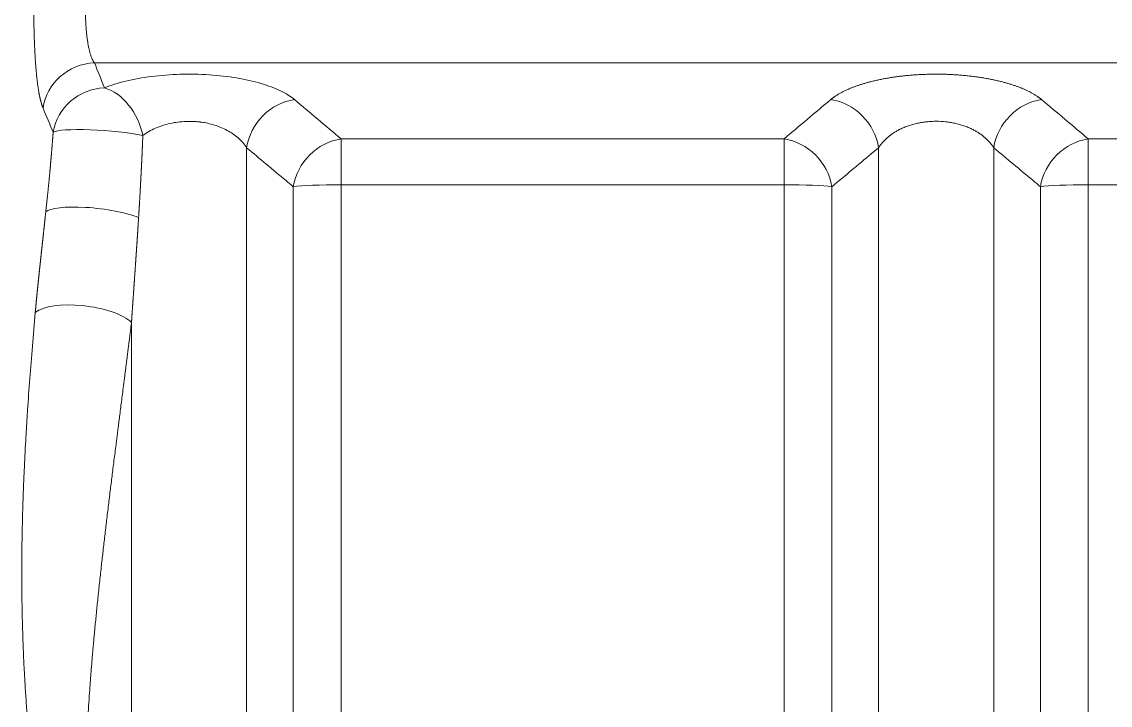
# Model space of a CAD drawing. Header units: millimetres. Extents: x 4664 to 8864, y -38 to 2932.
# Drawn here: x 8226.7 to 8253.87, y 2196.67 to 2213.73 of the extents above; entities that cross this region are included whole.
import ezdxf

# ---------------------------------------------------------------- set-up
doc = ezdxf.new("R2010")
doc.units = ezdxf.units.MM

msp = doc.modelspace()

# ---------------------------------------------------------------- linework, layer by layer
at = {"lineweight": 5}
for p, q in [((8257.907, 2212.708), (8228.514, 2212.708)), ((8234.673, 2189.43), (8234.673, 2210.808)), ((8245.728, 2210.808), (8234.673, 2210.808)), ((8245.728, 2189.43), (8245.728, 2210.808)), ((8253.321, 2157.228), (8253.321, 2210.808)), ((8255.019, 2210.808), (8253.321, 2210.808)), ((8232.313, 2210.588), (8232.313, 2182.059)), ((8248.088, 2210.588), (8248.088, 2182.059)), ((8250.961, 2210.588), (8250.961, 2154.304)), ((8233.478, 2209.614), (8233.478, 2188.803)), ((8234.673, 2209.663), (8245.728, 2209.663)), ((8246.923, 2188.803), (8246.923, 2209.614)), ((8252.127, 2209.614), (8252.127, 2157.639)), ((8253.321, 2209.663), (8255.019, 2209.663)), ((8229.44, 2206.227), (8229.44, 2154.304))]:
    msp.add_line(p, q, dxfattribs=at)
at = {"lineweight": 5, "extrusion": (0, 0, -1)}
for centre, major_axis, ratio, start_param, end_param in [((8228.514, 2211.481), (-1.209, -0.494), 0.930648, 0.494462, 1.934188), ((8193.579, 2194.055), (0, 44.076), 0.874816, 1.133821, 1.149419), ((8228.764, 2210.856), (-1.216, -0.477), 0.931354, 0.497131, 1.920946), ((8228.764, 2210.856), (0.485, -1.212), 0.714518, 3.652384, 4.960449), ((8233.507, 2210.563), (-0.84, -1), 0.87029, 0.960013, 2.374005), ((8246.894, 2210.563), (0.84, -1), 0.87029, 3.909181, 5.323172), ((8252.156, 2210.563), (-0.84, -1), 0.87029, 0.960013, 2.374005), ((8228.764, 2210.856), (1.302, -0.095), 0.121176, 3.317435, 5.530999), ((8234.673, 2209.581), (-0.843, -0.997), 0.871092, 0.962939, 2.371211), ((8245.728, 2209.581), (0.843, -0.997), 0.871092, 3.911974, 5.320246), ((8253.321, 2209.581), (-0.843, -0.997), 0.871092, 0.962939, 2.371211), ((8234.673, 2209.581), (1.306, 0), 0.063029, 3.557424, 4.712389), ((8245.728, 2209.581), (1.306, 0), 0.063029, 4.712389, 5.867354), ((8253.321, 2209.581), (1.306, 0), 0.063029, 3.557424, 4.712389), ((8228.57, 2208.788), (1.298, -0.148), 0.217615, 3.320457, 5.62619), ((8228.245, 2206.171), (1.296, -0.16), 0.35862, 3.471847, 5.83836)]:
    msp.add_ellipse(centre, major_axis=major_axis, ratio=ratio, start_param=start_param, end_param=end_param, dxfattribs=at)
at = {"lineweight": 5}
for points, degree, knots in [([(8227.232, 2216.781), (8227.231, 2216.78), (8227.231, 2216.779), (8227.229, 2216.776), (8227.228, 2216.773), (8227.227, 2216.77), (8227.226, 2216.768), (8227.225, 2216.765), (8227.224, 2216.762), (8227.223, 2216.759), (8227.222, 2216.756), (8227.22, 2216.754), (8227.219, 2216.751), (8227.218, 2216.748), (8227.217, 2216.745), (8227.216, 2216.742), (8227.215, 2216.739), (8227.214, 2216.736), (8227.213, 2216.733), (8227.212, 2216.73), (8227.211, 2216.727), (8227.209, 2216.724), (8227.208, 2216.721), (8227.207, 2216.718), (8227.206, 2216.715), (8227.205, 2216.711), (8227.204, 2216.708), (8227.203, 2216.705), (8227.202, 2216.702), (8227.201, 2216.699), (8227.2, 2216.696), (8227.199, 2216.692), (8227.198, 2216.689), (8227.197, 2216.686), (8227.196, 2216.682), (8227.195, 2216.679), (8227.194, 2216.676), (8227.193, 2216.672), (8227.192, 2216.669), (8227.191, 2216.666), (8227.189, 2216.662), (8227.188, 2216.659), (8227.187, 2216.655), (8227.186, 2216.652), (8227.185, 2216.648), (8227.184, 2216.645), (8227.183, 2216.641), (8227.182, 2216.638), (8227.181, 2216.634), (8227.18, 2216.631), (8227.179, 2216.627), (8227.178, 2216.623), (8227.177, 2216.62), (8227.176, 2216.616), (8227.175, 2216.612), (8227.175, 2216.609), (8227.174, 2216.605), (8227.173, 2216.601), (8227.172, 2216.597), (8227.171, 2216.594), (8227.17, 2216.59), (8227.169, 2216.586), (8227.168, 2216.582), (8227.167, 2216.578), (8227.166, 2216.574), (8227.165, 2216.571), (8227.164, 2216.567), (8227.163, 2216.563), (8227.162, 2216.559), (8227.161, 2216.555), (8227.16, 2216.551), (8227.159, 2216.547), (8227.158, 2216.543), (8227.157, 2216.539), (8227.156, 2216.535), (8227.156, 2216.531), (8227.155, 2216.526), (8227.154, 2216.522), (8227.153, 2216.518), (8227.152, 2216.514), (8227.151, 2216.51), (8227.15, 2216.506), (8227.149, 2216.501), (8227.148, 2216.497), (8227.147, 2216.493), (8227.146, 2216.489), (8227.146, 2216.484), (8227.145, 2216.48), (8227.144, 2216.476), (8227.143, 2216.471), (8227.142, 2216.467), (8227.141, 2216.463), (8227.14, 2216.458), (8227.139, 2216.454), (8227.139, 2216.449), (8227.138, 2216.445), (8227.137, 2216.44), (8227.136, 2216.436), (8227.135, 2216.431), (8227.134, 2216.427), (8227.133, 2216.422), (8227.133, 2216.418), (8227.132, 2216.413), (8227.131, 2216.408), (8227.13, 2216.404), (8227.129, 2216.399), (8227.128, 2216.394), (8227.128, 2216.39), (8227.121, 2216.353), (8227.109, 2216.281), (8227.093, 2216.167), (8227.079, 2216.047), (8227.066, 2215.919), (8227.054, 2215.784), (8227.043, 2215.642), (8227.033, 2215.495), (8227.025, 2215.343), (8227.018, 2215.186), (8227.013, 2215.044), (8227.009, 2214.921), (8227.006, 2214.817), (8227.004, 2214.712), (8227.002, 2214.607), (8227, 2214.501), (8226.999, 2214.394), (8226.999, 2214.287), (8226.999, 2214.198), (8226.999, 2214.129), (8226.999, 2214.078), (8226.999, 2214.028), (8226.999, 2213.978), (8227, 2213.929), (8227, 2213.879), (8227.001, 2213.829), (8227.002, 2213.779), (8227.003, 2213.73), (8227.003, 2213.68), (8227.004, 2213.631), (8227.006, 2213.581), (8227.007, 2213.532), (8227.008, 2213.483), (8227.009, 2213.434), (8227.011, 2213.385), (8227.013, 2213.313), (8227.017, 2213.219), (8227.021, 2213.104), (8227.027, 2212.993), (8227.033, 2212.884), (8227.039, 2212.778), (8227.046, 2212.675), (8227.053, 2212.595), (8227.058, 2212.535), (8227.061, 2212.496), (8227.065, 2212.457), (8227.068, 2212.418), (8227.072, 2212.38), (8227.076, 2212.343), (8227.08, 2212.307), (8227.084, 2212.271), (8227.089, 2212.235), (8227.093, 2212.201), (8227.097, 2212.166), (8227.102, 2212.133), (8227.107, 2212.1), (8227.112, 2212.068), (8227.117, 2212.036), (8227.122, 2212.005), (8227.126, 2211.982), (8227.128, 2211.966), (8227.13, 2211.958), (8227.132, 2211.949), (8227.133, 2211.941), (8227.135, 2211.932), (8227.136, 2211.924), (8227.138, 2211.916), (8227.139, 2211.907), (8227.141, 2211.899), (8227.143, 2211.891), (8227.144, 2211.883), (8227.146, 2211.875), (8227.148, 2211.867), (8227.149, 2211.86), (8227.151, 2211.852), (8227.153, 2211.844), (8227.154, 2211.837), (8227.156, 2211.829), (8227.158, 2211.822), (8227.159, 2211.814), (8227.161, 2211.807), (8227.163, 2211.799), (8227.165, 2211.792), (8227.166, 2211.785), (8227.168, 2211.778), (8227.17, 2211.771), (8227.172, 2211.764), (8227.173, 2211.757), (8227.175, 2211.75), (8227.177, 2211.743), (8227.179, 2211.737), (8227.181, 2211.73), (8227.182, 2211.723), (8227.184, 2211.717), (8227.186, 2211.71), (8227.188, 2211.704), (8227.19, 2211.698), (8227.192, 2211.692), (8227.194, 2211.685), (8227.196, 2211.679), (8227.197, 2211.673), (8227.199, 2211.667), (8227.201, 2211.661), (8227.203, 2211.655), (8227.205, 2211.65), (8227.207, 2211.644), (8227.209, 2211.638), (8227.211, 2211.632), (8227.213, 2211.627), (8227.215, 2211.621), (8227.217, 2211.616), (8227.219, 2211.611), (8227.221, 2211.605), (8227.223, 2211.6), (8227.225, 2211.595), (8227.227, 2211.59), (8227.23, 2211.585), (8227.231, 2211.582), (8227.232, 2211.58)], 3, [0, 0, 0, 0, 0.001188, 0.002374, 0.003561, 0.004746, 0.005931, 0.007116, 0.0083, 0.009483, 0.010666, 0.011848, 0.01303, 0.014211, 0.015391, 0.016571, 0.017751, 0.01893, 0.020108, 0.021286, 0.022464, 0.023641, 0.024817, 0.025994, 0.027169, 0.028345, 0.029519, 0.030694, 0.031868, 0.033041, 0.034214, 0.035387, 0.03656, 0.037732, 0.038903, 0.040075, 0.041246, 0.042416, 0.043587, 0.044757, 0.045927, 0.047096, 0.048265, 0.049434, 0.050603, 0.051771, 0.052939, 0.054107, 0.055274, 0.056442, 0.057609, 0.058776, 0.059943, 0.061109, 0.062276, 0.063442, 0.064608, 0.065774, 0.06694, 0.068105, 0.069271, 0.070436, 0.071601, 0.072767, 0.073932, 0.075097, 0.076261, 0.077426, 0.078591, 0.079756, 0.080921, 0.082085, 0.08325, 0.084415, 0.085579, 0.086744, 0.087909, 0.089073, 0.090238, 0.091403, 0.092568, 0.093733, 0.094898, 0.096063, 0.097228, 0.098393, 0.099558, 0.100724, 0.101889, 0.103055, 0.104221, 0.105387, 0.106553, 0.107719, 0.108886, 0.110053, 0.111219, 0.112387, 0.113554, 0.114721, 0.115889, 0.117057, 0.118225, 0.119394, 0.120563, 0.121732, 0.122901, 0.124071, 0.125241, 0.150482, 0.175511, 0.20042, 0.225306, 0.250265, 0.275471, 0.300471, 0.32537, 0.35027, 0.375276, 0.391019, 0.406675, 0.422272, 0.437834, 0.45339, 0.468966, 0.484588, 0.500283, 0.507584, 0.514876, 0.522162, 0.529445, 0.536727, 0.544011, 0.5513, 0.558597, 0.565904, 0.573225, 0.580561, 0.587917, 0.595294, 0.602695, 0.610124, 0.617582, 0.625071, 0.643141, 0.661082, 0.678932, 0.696727, 0.714507, 0.732309, 0.750171, 0.757518, 0.764853, 0.772179, 0.779498, 0.786812, 0.794124, 0.801437, 0.808752, 0.816072, 0.8234, 0.830737, 0.838088, 0.845452, 0.852834, 0.860236, 0.867659, 0.875107, 0.877259, 0.87941, 0.88156, 0.883709, 0.885857, 0.888004, 0.890151, 0.892297, 0.894443, 0.896588, 0.898732, 0.900876, 0.90302, 0.905163, 0.907306, 0.909449, 0.911592, 0.913735, 0.915877, 0.91802, 0.920162, 0.922305, 0.924448, 0.926591, 0.928735, 0.930879, 0.933023, 0.935168, 0.937313, 0.939459, 0.941605, 0.943752, 0.9459, 0.948049, 0.950199, 0.952349, 0.9545, 0.956653, 0.958806, 0.960961, 0.963117, 0.965274, 0.967432, 0.969592, 0.971753, 0.973916, 0.97608, 0.978245, 0.980413, 0.982582, 0.984752, 0.986925, 0.989099, 0.991275, 0.993453, 0.995633, 0.997816, 1, 1, 1, 1]), ([(8228.514, 2212.708), (8228.495, 2212.733), (8228.477, 2212.764), (8228.452, 2212.818), (8228.436, 2212.856), (8228.413, 2212.922), (8228.393, 2212.994), (8228.374, 2213.074), (8228.357, 2213.161), (8228.342, 2213.255), (8228.328, 2213.354), (8228.317, 2213.46), (8228.307, 2213.57), (8228.299, 2213.686), (8228.293, 2213.805), (8228.288, 2213.927), (8228.286, 2214.011), (8228.285, 2214.074), (8228.285, 2214.105), (8228.285, 2214.142), (8228.285, 2214.161), (8228.285, 2214.17), (8228.285, 2214.175), (8228.285, 2214.177), (8228.285, 2214.178), (8228.285, 2214.179), (8228.285, 2214.179), (8228.285, 2214.179), (8228.285, 2214.18), (8228.285, 2214.18), (8228.285, 2214.18), (8228.285, 2214.18), (8228.285, 2214.18), (8228.285, 2214.18), (8228.285, 2214.18), (8228.285, 2214.181), (8228.285, 2214.181), (8228.285, 2214.181), (8228.285, 2214.181), (8228.285, 2214.182), (8228.285, 2214.184), (8228.285, 2214.189), (8228.285, 2214.198), (8228.285, 2214.217), (8228.285, 2214.254), (8228.285, 2214.285), (8228.286, 2214.348), (8228.288, 2214.432), (8228.292, 2214.555), (8228.299, 2214.674), (8228.307, 2214.789), (8228.317, 2214.9), (8228.328, 2215.006), (8228.342, 2215.106), (8228.357, 2215.199), (8228.374, 2215.286), (8228.393, 2215.366), (8228.413, 2215.439), (8228.436, 2215.505), (8228.452, 2215.543), (8228.477, 2215.597), (8228.495, 2215.628), (8228.514, 2215.653)], 3, [0, 0, 0, 0, 0.0625, 0.0625, 0.09375, 0.125, 0.15625, 0.1875, 0.21875, 0.25, 0.28125, 0.3125, 0.34375, 0.375, 0.40625, 0.4375, 0.46875, 0.46875, 0.484375, 0.492187, 0.496094, 0.498047, 0.499023, 0.499512, 0.499756, 0.499878, 0.499939, 0.499969, 0.499985, 0.499992, 0.499992, 0.5, 0.5, 0.500244, 0.500275, 0.500275, 0.500305, 0.500305, 0.500366, 0.500488, 0.500977, 0.501953, 0.503906, 0.507812, 0.515625, 0.53125, 0.53125, 0.5625, 0.59375, 0.625, 0.65625, 0.6875, 0.71875, 0.75, 0.78125, 0.8125, 0.84375, 0.875, 0.90625, 0.9375, 0.9375, 1, 1, 1, 1]), ([(8233.507, 2211.79), (8233.415, 2211.867), (8233.298, 2211.941), (8233.018, 2212.076), (8232.852, 2212.139), (8232.302, 2212.301), (8231.855, 2212.377), (8231.134, 2212.424), (8230.891, 2212.428), (8230.409, 2212.414), (8230.167, 2212.395), (8229.715, 2212.338), (8229.497, 2212.298), (8229.101, 2212.202), (8228.923, 2212.147), (8228.764, 2212.083)], 3, [0, 0, 0, 0, 0.125, 0.125, 0.25, 0.25, 0.5, 0.5, 0.625, 0.625, 0.75, 0.75, 0.875, 0.875, 1, 1, 1, 1]), ([(8252.156, 2211.79), (8251.992, 2211.927), (8251.602, 2212.101), (8251.294, 2212.203), (8250.949, 2212.288), (8250.566, 2212.355), (8250.157, 2212.401), (8249.734, 2212.425), (8249.311, 2212.424), (8248.885, 2212.401), (8248.482, 2212.355), (8248.099, 2212.288), (8247.755, 2212.203), (8247.447, 2212.1), (8247.057, 2211.927), (8246.894, 2211.79)], 2, [0, 0, 0, 0.125, 0.1875, 0.25, 0.3125, 0.375, 0.4375, 0.5, 0.5625, 0.625, 0.6875, 0.75, 0.8125, 0.875, 1, 1, 1]), ([(8229.723, 2210.894), (8229.77, 2210.93), (8229.821, 2210.964), (8229.927, 2211.025), (8229.982, 2211.053), (8230.097, 2211.103), (8230.157, 2211.125), (8230.279, 2211.164), (8230.342, 2211.181), (8230.469, 2211.209), (8230.534, 2211.22), (8230.664, 2211.236), (8230.729, 2211.242), (8230.859, 2211.247), (8230.924, 2211.247), (8231.02, 2211.243), (8231.052, 2211.241), (8231.1, 2211.236), (8231.124, 2211.234), (8231.151, 2211.231), (8231.165, 2211.229), (8231.172, 2211.228), (8231.175, 2211.228), (8231.177, 2211.227), (8231.178, 2211.227), (8231.178, 2211.227), (8231.178, 2211.227), (8231.179, 2211.227), (8231.179, 2211.227), (8231.179, 2211.227), (8231.234, 2211.22), (8231.29, 2211.21), (8231.4, 2211.185), (8231.456, 2211.17), (8231.565, 2211.136), (8231.619, 2211.116), (8231.724, 2211.072), (8231.776, 2211.047), (8231.876, 2210.994), (8231.925, 2210.965), (8232.017, 2210.902), (8232.061, 2210.868), (8232.144, 2210.796), (8232.182, 2210.758), (8232.253, 2210.676), (8232.285, 2210.633), (8232.313, 2210.588)], 3, [0, 0, 0, 0, 0.0625, 0.0625, 0.125, 0.125, 0.1875, 0.1875, 0.25, 0.25, 0.3125, 0.3125, 0.375, 0.375, 0.4375, 0.4375, 0.46875, 0.46875, 0.484375, 0.492187, 0.496094, 0.498047, 0.499023, 0.499512, 0.499756, 0.499878, 0.499939, 0.499969, 0.499969, 0.5, 0.5, 0.5625, 0.5625, 0.625, 0.625, 0.6875, 0.6875, 0.75, 0.75, 0.8125, 0.8125, 0.875, 0.875, 0.9375, 0.9375, 1, 1, 1, 1]), ([(8248.088, 2210.588), (8248.104, 2210.613), (8248.121, 2210.638), (8248.156, 2210.685), (8248.175, 2210.708), (8248.215, 2210.753), (8248.256, 2210.796), (8248.323, 2210.856), (8248.393, 2210.911), (8248.467, 2210.962), (8248.519, 2210.993), (8248.558, 2211.015), (8248.577, 2211.025), (8248.6, 2211.037), (8248.612, 2211.043), (8248.618, 2211.046), (8248.621, 2211.048), (8248.622, 2211.048), (8248.623, 2211.049), (8248.623, 2211.049), (8248.623, 2211.049), (8248.624, 2211.049), (8248.624, 2211.049), (8248.624, 2211.049), (8248.624, 2211.049), (8248.657, 2211.066), (8248.726, 2211.097), (8248.833, 2211.137), (8248.944, 2211.171), (8249.058, 2211.199), (8249.174, 2211.221), (8249.291, 2211.236), (8249.369, 2211.243), (8249.428, 2211.246), (8249.457, 2211.247), (8249.491, 2211.247), (8249.508, 2211.248), (8249.517, 2211.248), (8249.521, 2211.248), (8249.523, 2211.248), (8249.524, 2211.248), (8249.603, 2211.248), (8249.682, 2211.244), (8249.799, 2211.231), (8249.876, 2211.221), (8249.992, 2211.199), (8250.105, 2211.171), (8250.216, 2211.137), (8250.287, 2211.11), (8250.34, 2211.089), (8250.366, 2211.077), (8250.396, 2211.064), (8250.41, 2211.057), (8250.418, 2211.053), (8250.422, 2211.051), (8250.423, 2211.05), (8250.424, 2211.05), (8250.425, 2211.05), (8250.425, 2211.05), (8250.425, 2211.049), (8250.425, 2211.049), (8250.425, 2211.049), (8250.425, 2211.049), (8250.452, 2211.036), (8250.505, 2211.009), (8250.582, 2210.962), (8250.656, 2210.912), (8250.727, 2210.856), (8250.794, 2210.796), (8250.835, 2210.753), (8250.874, 2210.708), (8250.893, 2210.685), (8250.929, 2210.638), (8250.946, 2210.613), (8250.961, 2210.588)], 3, [0, 0, 0, 0, 0.03125, 0.03125, 0.0625, 0.0625, 0.09375, 0.125, 0.15625, 0.1875, 0.21875, 0.21875, 0.234375, 0.242188, 0.246094, 0.248047, 0.249023, 0.249512, 0.249756, 0.249878, 0.249939, 0.249969, 0.249985, 0.249985, 0.25, 0.25, 0.28125, 0.3125, 0.34375, 0.375, 0.40625, 0.4375, 0.46875, 0.46875, 0.484375, 0.492188, 0.496094, 0.498047, 0.499023, 0.499023, 0.5, 0.5, 0.5625, 0.5625, 0.59375, 0.625, 0.65625, 0.6875, 0.71875, 0.71875, 0.734375, 0.742188, 0.746094, 0.748047, 0.749023, 0.749512, 0.749756, 0.749878, 0.749939, 0.749969, 0.749985, 0.749985, 0.75, 0.75, 0.78125, 0.8125, 0.84375, 0.875, 0.90625, 0.9375, 0.9375, 0.96875, 0.96875, 1, 1, 1, 1]), ([(8227.484, 2210.977), (8227.483, 2210.97), (8227.482, 2210.957), (8227.481, 2210.938), (8227.48, 2210.918), (8227.478, 2210.899), (8227.477, 2210.88), (8227.475, 2210.86), (8227.474, 2210.841), (8227.472, 2210.822), (8227.471, 2210.802), (8227.469, 2210.783), (8227.468, 2210.764), (8227.467, 2210.745), (8227.465, 2210.726), (8227.464, 2210.706), (8227.462, 2210.687), (8227.461, 2210.668), (8227.459, 2210.649), (8227.458, 2210.63), (8227.456, 2210.611), (8227.454, 2210.592), (8227.453, 2210.573), (8227.451, 2210.554), (8227.45, 2210.535), (8227.448, 2210.516), (8227.447, 2210.497), (8227.445, 2210.478), (8227.444, 2210.459), (8227.442, 2210.44), (8227.441, 2210.421), (8227.439, 2210.403), (8227.437, 2210.384), (8227.436, 2210.365), (8227.434, 2210.346), (8227.433, 2210.328), (8227.431, 2210.309), (8227.429, 2210.29), (8227.428, 2210.272), (8227.426, 2210.253), (8227.424, 2210.234), (8227.423, 2210.216), (8227.421, 2210.197), (8227.42, 2210.179), (8227.418, 2210.16), (8227.416, 2210.142), (8227.415, 2210.123), (8227.413, 2210.105), (8227.411, 2210.086), (8227.41, 2210.068), (8227.408, 2210.049), (8227.406, 2210.031), (8227.404, 2210.013), (8227.403, 2209.994), (8227.4, 2209.969), (8227.397, 2209.937), (8227.394, 2209.898), (8227.39, 2209.859), (8227.386, 2209.82), (8227.383, 2209.781), (8227.379, 2209.742), (8227.375, 2209.703), (8227.371, 2209.665), (8227.367, 2209.626), (8227.363, 2209.588), (8227.36, 2209.55), (8227.356, 2209.511), (8227.352, 2209.473), (8227.348, 2209.435), (8227.344, 2209.397), (8227.34, 2209.359), (8227.336, 2209.321), (8227.332, 2209.283), (8227.328, 2209.246), (8227.324, 2209.208), (8227.32, 2209.171), (8227.316, 2209.133), (8227.311, 2209.096), (8227.307, 2209.058), (8227.303, 2209.021), (8227.3, 2208.996), (8227.299, 2208.984)], 3, [0, 0, 0, 0, 0.00967, 0.019331, 0.028983, 0.038625, 0.048257, 0.05788, 0.067493, 0.077097, 0.086691, 0.096276, 0.105852, 0.115418, 0.124974, 0.134521, 0.144059, 0.153587, 0.163106, 0.172615, 0.182115, 0.191606, 0.201087, 0.210559, 0.220021, 0.229474, 0.238918, 0.248352, 0.257777, 0.267193, 0.276599, 0.285996, 0.295383, 0.304762, 0.314131, 0.323491, 0.332841, 0.342182, 0.351514, 0.360837, 0.370151, 0.379455, 0.38875, 0.398036, 0.407312, 0.416579, 0.425838, 0.435087, 0.444326, 0.453557, 0.462778, 0.471991, 0.481194, 0.490388, 0.499573, 0.519215, 0.538825, 0.558402, 0.577948, 0.597461, 0.616943, 0.636393, 0.65581, 0.675197, 0.694551, 0.713874, 0.733166, 0.752426, 0.771655, 0.790853, 0.81002, 0.829156, 0.848261, 0.867335, 0.886379, 0.905391, 0.924374, 0.943326, 0.962247, 0.981139, 1, 1, 1, 1]), ([(8229.617, 2208.843), (8229.618, 2208.851), (8229.619, 2208.867), (8229.62, 2208.89), (8229.621, 2208.913), (8229.623, 2208.936), (8229.624, 2208.959), (8229.626, 2208.982), (8229.627, 2209.005), (8229.629, 2209.029), (8229.63, 2209.052), (8229.631, 2209.075), (8229.633, 2209.098), (8229.634, 2209.122), (8229.636, 2209.145), (8229.637, 2209.168), (8229.638, 2209.192), (8229.64, 2209.215), (8229.641, 2209.239), (8229.642, 2209.262), (8229.644, 2209.286), (8229.645, 2209.309), (8229.647, 2209.333), (8229.648, 2209.356), (8229.649, 2209.38), (8229.651, 2209.404), (8229.652, 2209.427), (8229.653, 2209.451), (8229.655, 2209.475), (8229.656, 2209.499), (8229.657, 2209.522), (8229.659, 2209.546), (8229.66, 2209.57), (8229.661, 2209.594), (8229.663, 2209.618), (8229.664, 2209.642), (8229.665, 2209.665), (8229.666, 2209.689), (8229.668, 2209.713), (8229.669, 2209.737), (8229.67, 2209.761), (8229.672, 2209.785), (8229.673, 2209.81), (8229.674, 2209.834), (8229.675, 2209.858), (8229.677, 2209.882), (8229.678, 2209.906), (8229.679, 2209.93), (8229.68, 2209.955), (8229.682, 2209.979), (8229.683, 2210.003), (8229.684, 2210.027), (8229.685, 2210.052), (8229.686, 2210.076), (8229.688, 2210.101), (8229.689, 2210.125), (8229.69, 2210.149), (8229.691, 2210.174), (8229.692, 2210.198), (8229.694, 2210.223), (8229.695, 2210.247), (8229.696, 2210.272), (8229.697, 2210.297), (8229.698, 2210.321), (8229.699, 2210.346), (8229.7, 2210.37), (8229.702, 2210.395), (8229.703, 2210.42), (8229.704, 2210.445), (8229.705, 2210.469), (8229.706, 2210.494), (8229.707, 2210.519), (8229.708, 2210.544), (8229.709, 2210.569), (8229.711, 2210.594), (8229.712, 2210.619), (8229.713, 2210.643), (8229.714, 2210.668), (8229.715, 2210.693), (8229.716, 2210.718), (8229.717, 2210.743), (8229.718, 2210.769), (8229.719, 2210.794), (8229.72, 2210.819), (8229.721, 2210.844), (8229.722, 2210.869), (8229.723, 2210.886), (8229.723, 2210.894)], 3, [0, 0, 0, 0, 0.011294, 0.0226, 0.033916, 0.045244, 0.056583, 0.067933, 0.079294, 0.090667, 0.10205, 0.113445, 0.12485, 0.136267, 0.147695, 0.159135, 0.170585, 0.182047, 0.19352, 0.205003, 0.216499, 0.228005, 0.239522, 0.251051, 0.262591, 0.274142, 0.285704, 0.297278, 0.308862, 0.320458, 0.332065, 0.343683, 0.355313, 0.366953, 0.378605, 0.390268, 0.401942, 0.413628, 0.425325, 0.437033, 0.448752, 0.460482, 0.472224, 0.483977, 0.495741, 0.507516, 0.519302, 0.5311, 0.542909, 0.554729, 0.566561, 0.578404, 0.590258, 0.602123, 0.613999, 0.625887, 0.637786, 0.649696, 0.661618, 0.673551, 0.685495, 0.69745, 0.709417, 0.721394, 0.733384, 0.745384, 0.757396, 0.769419, 0.781453, 0.793498, 0.805555, 0.817623, 0.829703, 0.841793, 0.853895, 0.866008, 0.878133, 0.890269, 0.902416, 0.914574, 0.926744, 0.938925, 0.951117, 0.963321, 0.975536, 0.987762, 1, 1, 1, 1]), ([(8232.313, 2210.588), (8232.641, 2210.314), (8232.969, 2210.04), (8233.357, 2209.716), (8233.417, 2209.665), (8233.478, 2209.614)], 3, [0, 0, 0, 0, 0.843933, 0.843933, 1, 1, 1, 1]), ([(8246.923, 2209.614), (8247.25, 2209.888), (8247.578, 2210.162), (8247.967, 2210.487), (8248.028, 2210.537), (8248.088, 2210.588)], 3, [0, 0, 0, 0, 0.843933, 0.843933, 1, 1, 1, 1]), ([(8250.961, 2210.588), (8251.29, 2210.314), (8251.618, 2210.04), (8252.006, 2209.716), (8252.066, 2209.665), (8252.127, 2209.614)], 3, [0, 0, 0, 0, 0.843933, 0.843933, 1, 1, 1, 1]), ([(8227.299, 2208.984), (8227.298, 2208.978), (8227.297, 2208.966), (8227.295, 2208.947), (8227.293, 2208.929), (8227.291, 2208.91), (8227.289, 2208.892), (8227.287, 2208.873), (8227.285, 2208.855), (8227.284, 2208.837), (8227.282, 2208.818), (8227.28, 2208.8), (8227.278, 2208.782), (8227.276, 2208.763), (8227.274, 2208.745), (8227.272, 2208.727), (8227.27, 2208.709), (8227.268, 2208.69), (8227.266, 2208.672), (8227.264, 2208.654), (8227.262, 2208.636), (8227.26, 2208.618), (8227.258, 2208.6), (8227.256, 2208.582), (8227.254, 2208.563), (8227.253, 2208.545), (8227.251, 2208.527), (8227.249, 2208.509), (8227.247, 2208.491), (8227.245, 2208.473), (8227.243, 2208.455), (8227.241, 2208.437), (8227.239, 2208.419), (8227.237, 2208.401), (8227.235, 2208.384), (8227.233, 2208.366), (8227.231, 2208.348), (8227.229, 2208.33), (8227.227, 2208.312), (8227.225, 2208.294), (8227.224, 2208.276), (8227.222, 2208.259), (8227.22, 2208.241), (8227.218, 2208.223), (8227.216, 2208.205), (8227.214, 2208.188), (8227.212, 2208.17), (8227.21, 2208.152), (8227.208, 2208.135), (8227.206, 2208.117), (8227.204, 2208.099), (8227.202, 2208.082), (8227.201, 2208.064), (8227.199, 2208.047), (8227.197, 2208.029), (8227.195, 2208.012), (8227.193, 2207.994), (8227.191, 2207.977), (8227.189, 2207.959), (8227.187, 2207.942), (8227.185, 2207.924), (8227.183, 2207.907), (8227.182, 2207.889), (8227.18, 2207.872), (8227.178, 2207.855), (8227.176, 2207.837), (8227.174, 2207.82), (8227.172, 2207.803), (8227.17, 2207.785), (8227.168, 2207.768), (8227.167, 2207.751), (8227.165, 2207.734), (8227.163, 2207.716), (8227.161, 2207.699), (8227.159, 2207.682), (8227.157, 2207.665), (8227.155, 2207.648), (8227.154, 2207.63), (8227.152, 2207.613), (8227.15, 2207.596), (8227.148, 2207.579), (8227.146, 2207.562), (8227.144, 2207.545), (8227.143, 2207.528), (8227.141, 2207.511), (8227.139, 2207.494), (8227.137, 2207.477), (8227.135, 2207.46), (8227.134, 2207.443), (8227.132, 2207.426), (8227.13, 2207.409), (8227.128, 2207.392), (8227.126, 2207.375), (8227.125, 2207.359), (8227.123, 2207.342), (8227.121, 2207.325), (8227.119, 2207.308), (8227.118, 2207.291), (8227.116, 2207.275), (8227.114, 2207.258), (8227.112, 2207.241), (8227.111, 2207.224), (8227.109, 2207.208), (8227.107, 2207.191), (8227.105, 2207.174), (8227.104, 2207.158), (8227.102, 2207.141), (8227.1, 2207.124), (8227.099, 2207.108), (8227.097, 2207.091), (8227.095, 2207.075), (8227.093, 2207.058), (8227.092, 2207.041), (8227.09, 2207.025), (8227.088, 2207.008), (8227.087, 2206.992), (8227.085, 2206.975), (8227.084, 2206.959), (8227.082, 2206.943), (8227.08, 2206.926), (8227.079, 2206.91), (8227.077, 2206.893), (8227.075, 2206.877), (8227.074, 2206.861), (8227.072, 2206.844), (8227.071, 2206.828), (8227.069, 2206.812), (8227.067, 2206.795), (8227.066, 2206.779), (8227.064, 2206.763), (8227.063, 2206.747), (8227.061, 2206.73), (8227.06, 2206.714), (8227.058, 2206.698), (8227.057, 2206.682), (8227.055, 2206.666), (8227.054, 2206.649), (8227.052, 2206.633), (8227.051, 2206.617), (8227.049, 2206.601), (8227.048, 2206.585), (8227.046, 2206.569), (8227.045, 2206.553), (8227.043, 2206.537), (8227.042, 2206.521), (8227.04, 2206.505), (8227.039, 2206.489), (8227.038, 2206.478), (8227.038, 2206.473)], 3, [0, 0, 0, 0, 0.007138, 0.014272, 0.021401, 0.028526, 0.035646, 0.042762, 0.049873, 0.05698, 0.064082, 0.07118, 0.078274, 0.085363, 0.092448, 0.099529, 0.106605, 0.113677, 0.120744, 0.127807, 0.134866, 0.141921, 0.148971, 0.156017, 0.163058, 0.170096, 0.177129, 0.184158, 0.191182, 0.198203, 0.205219, 0.212231, 0.219239, 0.226242, 0.233242, 0.240237, 0.247228, 0.254215, 0.261198, 0.268177, 0.275151, 0.282122, 0.289088, 0.296051, 0.303009, 0.309963, 0.316913, 0.323859, 0.330801, 0.33774, 0.344674, 0.351604, 0.35853, 0.365452, 0.37237, 0.379284, 0.386195, 0.393101, 0.400003, 0.406902, 0.413796, 0.420687, 0.427574, 0.434457, 0.441336, 0.448212, 0.455083, 0.461951, 0.468815, 0.475675, 0.482531, 0.489383, 0.496232, 0.503077, 0.509918, 0.516756, 0.52359, 0.53042, 0.537246, 0.544069, 0.550888, 0.557703, 0.564515, 0.571323, 0.578127, 0.584928, 0.591725, 0.598519, 0.605309, 0.612095, 0.618878, 0.625658, 0.632433, 0.639206, 0.645974, 0.65274, 0.659501, 0.66626, 0.673015, 0.679766, 0.686514, 0.693258, 0.699999, 0.706737, 0.713471, 0.720202, 0.72693, 0.733654, 0.740375, 0.747092, 0.753806, 0.760517, 0.767225, 0.773929, 0.78063, 0.787328, 0.794022, 0.800713, 0.807401, 0.814086, 0.820767, 0.827446, 0.834121, 0.840793, 0.847462, 0.854127, 0.86079, 0.867449, 0.874105, 0.880759, 0.887409, 0.894056, 0.9007, 0.907341, 0.913978, 0.920613, 0.927245, 0.933874, 0.9405, 0.947123, 0.953743, 0.96036, 0.966974, 0.973585, 0.980193, 0.986798, 0.9934, 1, 1, 1, 1]), ([(8229.44, 2206.227), (8229.44, 2206.234), (8229.441, 2206.249), (8229.443, 2206.271), (8229.444, 2206.293), (8229.446, 2206.314), (8229.447, 2206.336), (8229.448, 2206.358), (8229.45, 2206.38), (8229.451, 2206.402), (8229.453, 2206.424), (8229.454, 2206.446), (8229.456, 2206.467), (8229.457, 2206.489), (8229.459, 2206.511), (8229.46, 2206.533), (8229.462, 2206.555), (8229.463, 2206.577), (8229.465, 2206.599), (8229.466, 2206.621), (8229.468, 2206.643), (8229.469, 2206.664), (8229.471, 2206.686), (8229.472, 2206.708), (8229.474, 2206.73), (8229.475, 2206.752), (8229.477, 2206.774), (8229.478, 2206.796), (8229.48, 2206.818), (8229.482, 2206.84), (8229.483, 2206.862), (8229.485, 2206.884), (8229.486, 2206.906), (8229.488, 2206.928), (8229.489, 2206.949), (8229.491, 2206.971), (8229.492, 2206.993), (8229.494, 2207.015), (8229.495, 2207.037), (8229.497, 2207.059), (8229.498, 2207.081), (8229.5, 2207.103), (8229.501, 2207.125), (8229.503, 2207.147), (8229.504, 2207.169), (8229.506, 2207.191), (8229.507, 2207.213), (8229.509, 2207.235), (8229.511, 2207.257), (8229.512, 2207.279), (8229.514, 2207.301), (8229.515, 2207.323), (8229.517, 2207.345), (8229.518, 2207.367), (8229.52, 2207.389), (8229.521, 2207.411), (8229.523, 2207.433), (8229.524, 2207.455), (8229.526, 2207.477), (8229.527, 2207.499), (8229.529, 2207.521), (8229.53, 2207.543), (8229.532, 2207.565), (8229.533, 2207.587), (8229.535, 2207.609), (8229.537, 2207.631), (8229.538, 2207.653), (8229.54, 2207.675), (8229.541, 2207.697), (8229.543, 2207.719), (8229.544, 2207.741), (8229.546, 2207.763), (8229.547, 2207.785), (8229.549, 2207.807), (8229.55, 2207.829), (8229.552, 2207.851), (8229.553, 2207.873), (8229.555, 2207.895), (8229.556, 2207.917), (8229.558, 2207.939), (8229.559, 2207.961), (8229.561, 2207.983), (8229.562, 2208.005), (8229.564, 2208.027), (8229.565, 2208.049), (8229.567, 2208.071), (8229.568, 2208.093), (8229.57, 2208.115), (8229.571, 2208.137), (8229.573, 2208.159), (8229.574, 2208.181), (8229.576, 2208.203), (8229.577, 2208.225), (8229.579, 2208.247), (8229.58, 2208.269), (8229.581, 2208.292), (8229.583, 2208.314), (8229.584, 2208.336), (8229.586, 2208.358), (8229.587, 2208.38), (8229.589, 2208.402), (8229.59, 2208.424), (8229.592, 2208.446), (8229.593, 2208.468), (8229.595, 2208.49), (8229.596, 2208.512), (8229.597, 2208.534), (8229.599, 2208.556), (8229.6, 2208.578), (8229.602, 2208.601), (8229.603, 2208.623), (8229.604, 2208.645), (8229.606, 2208.667), (8229.607, 2208.689), (8229.609, 2208.711), (8229.61, 2208.733), (8229.612, 2208.755), (8229.613, 2208.777), (8229.614, 2208.799), (8229.616, 2208.821), (8229.617, 2208.836), (8229.617, 2208.843)], 3, [0, 0, 0, 0, 0.008443, 0.016885, 0.025326, 0.033767, 0.042207, 0.050647, 0.059085, 0.067523, 0.075961, 0.084397, 0.092833, 0.101269, 0.109703, 0.118137, 0.12657, 0.135003, 0.143435, 0.151866, 0.160297, 0.168726, 0.177156, 0.185584, 0.194012, 0.202439, 0.210865, 0.219291, 0.227716, 0.236141, 0.244564, 0.252987, 0.26141, 0.269832, 0.278253, 0.286673, 0.295093, 0.303512, 0.31193, 0.320348, 0.328765, 0.337181, 0.345597, 0.354012, 0.362426, 0.37084, 0.379253, 0.387665, 0.396077, 0.404488, 0.412898, 0.421308, 0.429717, 0.438125, 0.446533, 0.45494, 0.463346, 0.471752, 0.480157, 0.488561, 0.496965, 0.505368, 0.51377, 0.522172, 0.530573, 0.538973, 0.547373, 0.555772, 0.56417, 0.572568, 0.580965, 0.589362, 0.597758, 0.606153, 0.614547, 0.622941, 0.631334, 0.639727, 0.648119, 0.65651, 0.664901, 0.673291, 0.68168, 0.690068, 0.698457, 0.706844, 0.715231, 0.723617, 0.732002, 0.740387, 0.748771, 0.757155, 0.765537, 0.77392, 0.782301, 0.790682, 0.799062, 0.807442, 0.815821, 0.8242, 0.832577, 0.840954, 0.849331, 0.857707, 0.866082, 0.874457, 0.882831, 0.891204, 0.899577, 0.907949, 0.91632, 0.924691, 0.933061, 0.941431, 0.9498, 0.958168, 0.966536, 0.974903, 0.983269, 0.991635, 1, 1, 1, 1]), ([(8227.038, 2206.473), (8227.012, 2206.188), (8226.988, 2205.909), (8226.943, 2205.358), (8226.921, 2205.088), (8226.881, 2204.555), (8226.863, 2204.292), (8226.837, 2203.904), (8226.829, 2203.776), (8226.813, 2203.521), (8226.806, 2203.395), (8226.784, 2203.018), (8226.772, 2202.771), (8226.755, 2202.406), (8226.75, 2202.286), (8226.743, 2202.107), (8226.741, 2202.047), (8226.736, 2201.929), (8226.734, 2201.87), (8226.725, 2201.576), (8226.718, 2201.345), (8226.711, 2201.004), (8226.709, 2200.891), (8226.706, 2200.724), (8226.705, 2200.64), (8226.704, 2200.543), (8226.704, 2200.495), (8226.703, 2200.471), (8226.703, 2200.459), (8226.703, 2200.453), (8226.703, 2200.45), (8226.703, 2200.448), (8226.703, 2200.448), (8226.703, 2200.447), (8226.703, 2200.447), (8226.703, 2200.447), (8226.703, 2200.447), (8226.703, 2200.447), (8226.703, 2200.447), (8226.702, 2200.308), (8226.7, 2200.033), (8226.701, 2199.63), (8226.706, 2199.237), (8226.71, 2198.98), (8226.719, 2198.599), (8226.727, 2198.352), (8226.741, 2197.989), (8226.746, 2197.869), (8226.754, 2197.692), (8226.759, 2197.604), (8226.764, 2197.503), (8226.767, 2197.452), (8226.768, 2197.427), (8226.769, 2197.415), (8226.769, 2197.408), (8226.769, 2197.405), (8226.769, 2197.404), (8226.77, 2197.403), (8226.77, 2197.402), (8226.77, 2197.402), (8226.77, 2197.402), (8226.77, 2197.402), (8226.77, 2197.402), (8226.77, 2197.402), (8226.778, 2197.257), (8226.795, 2196.971), (8226.826, 2196.551), (8226.86, 2196.14), (8226.897, 2195.738), (8226.938, 2195.345), (8226.982, 2194.961), (8227.029, 2194.588), (8227.063, 2194.345), (8227.08, 2194.226)], 3, [0, 0, 0, 0, 0.0625, 0.0625, 0.125, 0.125, 0.1875, 0.1875, 0.21875, 0.21875, 0.25, 0.25, 0.3125, 0.3125, 0.34375, 0.34375, 0.359375, 0.359375, 0.375, 0.375, 0.4375, 0.4375, 0.46875, 0.46875, 0.484375, 0.492188, 0.496094, 0.498047, 0.499023, 0.499512, 0.499756, 0.499878, 0.499939, 0.499969, 0.499985, 0.499992, 0.499996, 0.499996, 0.5, 0.5, 0.53125, 0.5625, 0.59375, 0.625, 0.625, 0.6875, 0.6875, 0.71875, 0.71875, 0.734375, 0.742188, 0.746094, 0.748047, 0.749023, 0.749512, 0.749756, 0.749878, 0.749939, 0.749969, 0.749985, 0.749992, 0.749996, 0.749996, 0.75, 0.75, 0.78125, 0.8125, 0.84375, 0.875, 0.90625, 0.9375, 0.96875, 1, 1, 1, 1]), ([(8228.274, 2194.009), (8228.274, 2194.015), (8228.274, 2194.027), (8228.274, 2194.045), (8228.275, 2194.063), (8228.275, 2194.081), (8228.275, 2194.099), (8228.275, 2194.117), (8228.275, 2194.135), (8228.275, 2194.153), (8228.275, 2194.171), (8228.275, 2194.189), (8228.275, 2194.207), (8228.275, 2194.225), (8228.275, 2194.243), (8228.275, 2194.262), (8228.276, 2194.28), (8228.276, 2194.298), (8228.276, 2194.316), (8228.276, 2194.334), (8228.276, 2194.352), (8228.276, 2194.371), (8228.277, 2194.389), (8228.277, 2194.407), (8228.277, 2194.425), (8228.277, 2194.444), (8228.278, 2194.462), (8228.278, 2194.48), (8228.278, 2194.499), (8228.278, 2194.517), (8228.279, 2194.535), (8228.279, 2194.554), (8228.279, 2194.572), (8228.279, 2194.591), (8228.28, 2194.609), (8228.28, 2194.627), (8228.28, 2194.646), (8228.281, 2194.664), (8228.281, 2194.683), (8228.282, 2194.701), (8228.282, 2194.72), (8228.282, 2194.739), (8228.283, 2194.757), (8228.283, 2194.776), (8228.284, 2194.794), (8228.284, 2194.813), (8228.284, 2194.832), (8228.285, 2194.85), (8228.285, 2194.869), (8228.286, 2194.887), (8228.286, 2194.906), (8228.287, 2194.925), (8228.287, 2194.944), (8228.288, 2194.962), (8228.288, 2194.981), (8228.289, 2195), (8228.289, 2195.019), (8228.29, 2195.038), (8228.29, 2195.056), (8228.291, 2195.075), (8228.292, 2195.094), (8228.292, 2195.113), (8228.293, 2195.132), (8228.293, 2195.151), (8228.294, 2195.17), (8228.295, 2195.189), (8228.295, 2195.208), (8228.296, 2195.227), (8228.297, 2195.246), (8228.297, 2195.265), (8228.298, 2195.284), (8228.299, 2195.303), (8228.299, 2195.322), (8228.3, 2195.341), (8228.301, 2195.36), (8228.301, 2195.379), (8228.302, 2195.398), (8228.303, 2195.417), (8228.304, 2195.437), (8228.304, 2195.456), (8228.305, 2195.475), (8228.306, 2195.494), (8228.307, 2195.513), (8228.308, 2195.533), (8228.308, 2195.552), (8228.309, 2195.571), (8228.314, 2195.682), (8228.323, 2195.886), (8228.34, 2196.186), (8228.358, 2196.495), (8228.379, 2196.812), (8228.398, 2197.074), (8228.413, 2197.281), (8228.424, 2197.428), (8228.436, 2197.577), (8228.449, 2197.727), (8228.462, 2197.879), (8228.475, 2198.032), (8228.488, 2198.186), (8228.503, 2198.341), (8228.517, 2198.498), (8228.539, 2198.723), (8228.568, 2199.019), (8228.606, 2199.39), (8228.647, 2199.774), (8228.688, 2200.153), (8228.731, 2200.528), (8228.773, 2200.899), (8228.819, 2201.281), (8228.864, 2201.656), (8228.909, 2202.026), (8228.954, 2202.393), (8229.003, 2202.78), (8229.042, 2203.087), (8229.07, 2203.312), (8229.088, 2203.45), (8229.107, 2203.599), (8229.127, 2203.757), (8229.148, 2203.925), (8229.171, 2204.104), (8229.195, 2204.292), (8229.22, 2204.491), (8229.243, 2204.667), (8229.262, 2204.816), (8229.277, 2204.932), (8229.291, 2205.045), (8229.305, 2205.153), (8229.318, 2205.257), (8229.331, 2205.357), (8229.343, 2205.453), (8229.354, 2205.545), (8229.365, 2205.632), (8229.376, 2205.715), (8229.386, 2205.794), (8229.395, 2205.868), (8229.404, 2205.939), (8229.412, 2206.005), (8229.42, 2206.066), (8229.427, 2206.124), (8229.433, 2206.177), (8229.438, 2206.211), (8229.44, 2206.227)], 3, [0, 0, 0, 0, 0.001403, 0.002808, 0.004214, 0.005622, 0.007032, 0.008443, 0.009856, 0.01127, 0.012686, 0.014104, 0.015523, 0.016944, 0.018367, 0.019791, 0.021217, 0.022645, 0.024074, 0.025505, 0.026937, 0.028371, 0.029807, 0.031245, 0.032684, 0.034125, 0.035568, 0.037012, 0.038458, 0.039906, 0.041355, 0.042806, 0.044259, 0.045713, 0.047169, 0.048627, 0.050087, 0.051548, 0.053011, 0.054475, 0.055942, 0.05741, 0.05888, 0.060351, 0.061825, 0.0633, 0.064776, 0.066255, 0.067735, 0.069217, 0.0707, 0.072186, 0.073673, 0.075162, 0.076653, 0.078145, 0.079639, 0.081135, 0.082633, 0.084132, 0.085633, 0.087136, 0.088641, 0.090148, 0.091656, 0.093166, 0.094678, 0.096191, 0.097707, 0.099224, 0.100743, 0.102264, 0.103786, 0.105311, 0.106837, 0.108365, 0.109895, 0.111426, 0.11296, 0.114495, 0.116032, 0.117571, 0.119111, 0.120654, 0.122198, 0.123744, 0.125292, 0.148749, 0.172956, 0.197922, 0.223653, 0.250157, 0.262099, 0.274161, 0.286342, 0.298644, 0.311068, 0.323613, 0.33628, 0.34907, 0.361983, 0.37502, 0.40466, 0.43536, 0.467127, 0.499968, 0.529724, 0.560471, 0.592216, 0.624965, 0.653813, 0.684259, 0.716308, 0.749969, 0.760607, 0.772055, 0.784313, 0.797384, 0.811268, 0.825968, 0.841484, 0.857818, 0.874972, 0.884887, 0.894455, 0.903675, 0.912547, 0.92107, 0.929244, 0.937069, 0.944545, 0.95167, 0.958445, 0.96487, 0.970943, 0.976665, 0.982036, 0.987055, 0.991722, 0.996037, 1, 1, 1, 1])]:
    msp.add_open_spline(points, degree=degree, knots=knots, dxfattribs=at)
for points in [[(8234.673, 2210.808), (8234.285, 2211.136), (8233.897, 2211.463), (8233.507, 2211.79)], [(8246.894, 2211.79), (8246.504, 2211.463), (8246.116, 2211.136), (8245.728, 2210.808)], [(8253.321, 2210.808), (8252.934, 2211.136), (8252.545, 2211.463), (8252.156, 2211.79)], [(8227.232, 2211.58), (8227.317, 2211.379), (8227.401, 2211.178), (8227.484, 2210.977)]]:
    msp.add_open_spline(points, degree=3, dxfattribs=at)

doc.saveas('drawing.dxf')
